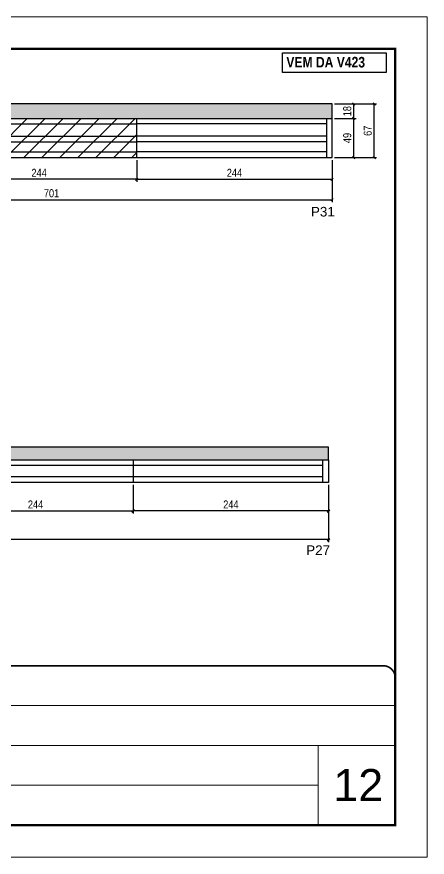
# Model space of a CAD drawing. Extents: x 3309 to 9563, y -2522 to 14608.
# Drawn here: x 9050 to 9563, y 11261 to 12311 of the extents above; entities that cross this region are included whole.
import ezdxf

# ---------------------------------------------------------------- set-up
doc = ezdxf.new("R2010")
doc.units = 0
doc.header["$PDMODE"] = 35
doc.header["$PDSIZE"] = -10
doc.linetypes.add('CONTINUO', pattern=[0])
doc.linetypes.add('DASHED', pattern=[0.75, 0.5, -0.25])
for name, color, linetype in [('5', 5, 'Continuous'), ('COTA', 241, 'Continuous'), ('NOMENCLATURA', 7, 'Continuous'), ('Painéis', 200, 'Continuous'), ('SARR_2.2x7', 40, 'Continuous')]:
    doc.layers.add(name, color=color, linetype=linetype)
for name, color, linetype, lineweight in [('CARIMBO', 255, 'Continuous', 9), ('Folhas', 255, 'Continuous', 9), ('Hachura', 251, 'Continuous', 9), ('SARRAFO DE PRESSAO', 251, 'DASHED', 9)]:
    doc.layers.add(name, color=color, linetype=linetype, lineweight=lineweight)
doc.styles.add('ARIAL', font='arial.ttf')
doc.styles.add('COTA TECNICA', font='techl___.ttf', dxfattribs={"height": 10})
doc.styles.get("Standard").update_dxf_attribs({"font": 'arial.ttf'})
doc.styles.add('TECNICA', font='techb___.ttf', dxfattribs={"height": 10})
doc.dimstyles.new('PAINEL', dxfattribs={"dimtxt": 10, "dimasz": 3, "dimexe": 3, "dimexo": 3, "dimgap": 3, "dimtad": 1, "dimdec": 1, "dimzin": 12, "dimdsep": 46, "dimtxsty": 'COTA TECNICA', "dimblk1": 'OBLIQUE', "dimblk2": 'OBLIQUE', "dimsah": 1, "dimcen": 0.9, "dimclrd": 4, "dimclre": 4, "dimclrt": 240, "dimadec": 1, "dimazin": 3, "dimtfac": 1, "dimtdec": 1, "dimtmove": 0, "dimatfit": 3, "dimfxl": 1, "dimtolj": 1, "dimtzin": 12, "dimarcsym": 0})

# ---------------------------------------------------------------- blocks, each defined once
blk = doc.blocks.new('9999999999')
at = {"color": 30, "linetype": 'CONTINUO'}
for p, q in [((98564.6, 34379.6), (99584, 34379.6)), ((98564.6, 34329.8), (99488, 34329.8)), ((99584, 34329.8), (99488, 34329.8)), ((99488, 34329.8), (99488, 34230.2)), ((98564.6, 34280), (99488, 34280))]:
    blk.add_line(p, q, dxfattribs=at)
at = {"color": 30, "linetype": 'CONTINUO', "const_width": 2}
blk.add_lwpolyline([(99584, 34230.2), (99584, 34414.4, 0.414214), (99569, 34429.4), (98229, 34429.4, 0.414214), (98214, 34414.4), (98214, 34245.2, 0.414214), (98229, 34230.2), (99584, 34230.2)], format="xyb", dxfattribs=at)
at = {"layer": 'Folhas'}
blk.add_lwpolyline([(98139, 34190.2), (99624, 34190.2), (99624, 35240.2), (98139, 35240.2)], close=True, dxfattribs=at)
at = {"layer": 'Folhas', "color": 30, "const_width": 3}
blk.add_lwpolyline([(98214, 34230.2), (99584, 34230.2), (99584, 35200.2), (98214, 35200.2)], close=True, dxfattribs=at)
blk = doc.blocks.new('_Oblique')
at = {"color": 0, "linetype": 'ByBlock', "lineweight": -2}
blk.add_line((-0.5, -0.5), (0.5, 0.5), dxfattribs=at)
blk = doc.blocks.new('*D191')
at = {"layer": 'COTA', "color": 4, "linetype": 'ByBlock', "lineweight": -2, "transparency": 16777216}
for p, q in [((9200.1, 12131.8), (9200.1, 12104.7)), ((9444.1, 12131.8), (9444.1, 12104.7)), ((9200.1, 12107.7), (9444.1, 12107.7))]:
    blk.add_line(p, q, dxfattribs=at)
at = {"layer": 'Defpoints', "color": 0, "linetype": 'ByBlock', "transparency": 16777216}
for p in [(9200.1, 12134.8), (9444.1, 12134.8), (9444.1, 12107.7)]:
    blk.add_point(p, dxfattribs=at)
at = {"layer": 'COTA', "color": 4, "linetype": 'ByBlock', "lineweight": -2, "transparency": 16777216, "xscale": 3, "yscale": 3, "zscale": 3, "rotation": 180}
blk.add_blockref('_Oblique', (9200.1, 12107.7), dxfattribs=at)
at = {"layer": 'COTA', "color": 4, "linetype": 'ByBlock', "lineweight": -2, "transparency": 16777216, "xscale": 3, "yscale": 3, "zscale": 3}
blk.add_blockref('_Oblique', (9444.1, 12107.7), dxfattribs=at)
at = {"layer": 'COTA', "color": 240, "linetype": 'ByBlock', "transparency": 16777216, "insert": (9322.1, 12115.8), "char_height": 10, "attachment_point": 5, "style": 'COTA TECNICA'}
blk.add_mtext('\\A1;244', dxfattribs=at)
blk = doc.blocks.new('*D192')
at = {"layer": 'COTA', "color": 4, "lineweight": -2, "transparency": 16777216}
for p, q in [((8956.1, 12131.8), (8956.1, 12104.7)), ((9200.1, 12131.8), (9200.1, 12104.7)), ((9200.1, 12107.7), (8956.1, 12107.7))]:
    blk.add_line(p, q, dxfattribs=at)
at = {"layer": 'Defpoints', "color": 0, "transparency": 16777216}
for p in [(8956.1, 12134.8, 0), (9200.1, 12134.8, 0), (8956.1, 12107.7)]:
    blk.add_point(p, dxfattribs=at)
at = {"layer": 'COTA', "color": 4, "lineweight": -2, "transparency": 16777216, "xscale": 3, "yscale": 3, "zscale": 3, "rotation": 180}
blk.add_blockref('_Oblique', (8956.1, 12107.7), dxfattribs=at)
at = {"layer": 'COTA', "color": 4, "lineweight": -2, "transparency": 16777216, "xscale": 3, "yscale": 3, "zscale": 3}
blk.add_blockref('_Oblique', (9200.1, 12107.7), dxfattribs=at)
at = {"layer": 'COTA', "color": 240, "transparency": 16777216, "insert": (9078.1, 12115.8), "char_height": 10, "attachment_point": 5, "style": 'COTA TECNICA'}
blk.add_mtext('\\A1;244', dxfattribs=at)
blk = doc.blocks.new('*D199')
at = {"layer": 'COTA', "color": 4, "lineweight": -2, "transparency": 16777216}
for p, q in [((8743.1, 12131.8), (8743.1, 12079.1)), ((9444.1, 12131.8), (9444.1, 12079.1)), ((8743.1, 12082.1), (9444.1, 12082.1))]:
    blk.add_line(p, q, dxfattribs=at)
at = {"layer": 'Defpoints', "color": 0, "transparency": 16777216}
for p in [(8743.1, 12134.8, 0), (9444.1, 12134.8, 0), (9444.1, 12082.1)]:
    blk.add_point(p, dxfattribs=at)
at = {"layer": 'COTA', "color": 4, "lineweight": -2, "transparency": 16777216, "xscale": 3, "yscale": 3, "zscale": 3, "rotation": 180}
blk.add_blockref('_Oblique', (8743.1, 12082.1), dxfattribs=at)
at = {"layer": 'COTA', "color": 4, "lineweight": -2, "transparency": 16777216, "xscale": 3, "yscale": 3, "zscale": 3}
blk.add_blockref('_Oblique', (9444.1, 12082.1), dxfattribs=at)
at = {"layer": 'COTA', "color": 240, "transparency": 16777216, "insert": (9093.6, 12090.2), "char_height": 10, "attachment_point": 5, "style": 'COTA TECNICA'}
blk.add_mtext('\\A1;701', dxfattribs=at)
blk = doc.blocks.new('*D201')
at = {"layer": 'COTA', "color": 4, "lineweight": -2, "transparency": 16777216}
for p, q in [((9447.1, 12183.8), (9474.1, 12183.8)), ((9471.1, 12134.8), (9471.1, 12183.8)), ((9447.1, 12134.8), (9474.1, 12134.8))]:
    blk.add_line(p, q, dxfattribs=at)
at = {"layer": 'Defpoints', "color": 0, "transparency": 16777216}
for p in [(9444.1, 12183.8), (9471.1, 12183.8), (9444.1, 12134.8)]:
    blk.add_point(p, dxfattribs=at)
at = {"layer": 'COTA', "color": 4, "lineweight": -2, "transparency": 16777216, "xscale": 3, "yscale": 3, "zscale": 3}
for p, rotation in [((9471.1, 12183.8), 90), ((9471.1, 12134.8), 270)]:
    blk.add_blockref('_Oblique', p, dxfattribs=dict(at, rotation=rotation))
at = {"layer": 'COTA', "color": 240, "transparency": 16777216, "insert": (9463, 12159.3), "char_height": 10, "attachment_point": 5, "rotation": 90, "style": 'COTA TECNICA'}
blk.add_mtext('\\A1;49', dxfattribs=at)
blk = doc.blocks.new('*D202')
at = {"layer": 'COTA', "color": 4, "lineweight": -2, "transparency": 16777216}
for p, q in [((9447.1, 12201.8), (9474.1, 12201.8)), ((9471.1, 12183.8), (9471.1, 12201.8)), ((9447.1, 12183.8), (9474.1, 12183.8))]:
    blk.add_line(p, q, dxfattribs=at)
at = {"layer": 'Defpoints', "color": 0, "transparency": 16777216}
for p in [(9444.1, 12201.8), (9471.1, 12201.8), (9444.1, 12183.8)]:
    blk.add_point(p, dxfattribs=at)
at = {"layer": 'COTA', "color": 4, "lineweight": -2, "transparency": 16777216, "xscale": 3, "yscale": 3, "zscale": 3}
for p, rotation in [((9471.1, 12201.8), 90), ((9471.1, 12183.8), 270)]:
    blk.add_blockref('_Oblique', p, dxfattribs=dict(at, rotation=rotation))
at = {"layer": 'COTA', "color": 240, "transparency": 16777216, "insert": (9463, 12192.8), "char_height": 10, "attachment_point": 5, "rotation": 90, "style": 'COTA TECNICA'}
blk.add_mtext('\\A1;18', dxfattribs=at)
blk = doc.blocks.new('*D203')
at = {"layer": 'COTA', "color": 4, "lineweight": -2, "transparency": 16777216}
for p, q in [((9447.1, 12201.8), (9499.7, 12201.8)), ((9496.7, 12134.8), (9496.7, 12201.8)), ((9447.1, 12134.8), (9499.7, 12134.8))]:
    blk.add_line(p, q, dxfattribs=at)
at = {"layer": 'Defpoints', "color": 0, "transparency": 16777216}
for p in [(9444.1, 12201.8), (9496.7, 12201.8), (9444.1, 12134.8)]:
    blk.add_point(p, dxfattribs=at)
at = {"layer": 'COTA', "color": 4, "lineweight": -2, "transparency": 16777216, "xscale": 3, "yscale": 3, "zscale": 3}
for p, rotation in [((9496.7, 12201.8), 90), ((9496.7, 12134.8), 270)]:
    blk.add_blockref('_Oblique', p, dxfattribs=dict(at, rotation=rotation))
at = {"layer": 'COTA', "color": 240, "transparency": 16777216, "insert": (9488.6, 12168.3), "char_height": 10, "attachment_point": 5, "rotation": 90, "style": 'COTA TECNICA'}
blk.add_mtext('\\A1;67', dxfattribs=at)
blk = doc.blocks.new('*D214')
at = {"layer": 'COTA', "color": 4, "lineweight": -2, "transparency": 16777216}
for p, q in [((9195.6, 11726), (9195.6, 11690.3)), ((9439.6, 11726), (9439.6, 11690.3)), ((9439.6, 11693.3), (9195.6, 11693.3))]:
    blk.add_line(p, q, dxfattribs=at)
at = {"layer": 'Defpoints', "color": 0, "transparency": 16777216}
for p in [(9195.6, 11729), (9439.6, 11729), (9195.6, 11693.3)]:
    blk.add_point(p, dxfattribs=at)
at = {"layer": 'COTA', "color": 4, "lineweight": -2, "transparency": 16777216, "xscale": 3, "yscale": 3, "zscale": 3, "rotation": 180}
blk.add_blockref('_Oblique', (9195.6, 11693.3), dxfattribs=at)
at = {"layer": 'COTA', "color": 4, "lineweight": -2, "transparency": 16777216, "xscale": 3, "yscale": 3, "zscale": 3}
blk.add_blockref('_Oblique', (9439.6, 11693.3), dxfattribs=at)
at = {"layer": 'COTA', "color": 240, "transparency": 16777216, "insert": (9317.6, 11701.4), "char_height": 10, "attachment_point": 5, "style": 'COTA TECNICA'}
blk.add_mtext('\\A1;244', dxfattribs=at)
blk = doc.blocks.new('*D1435')
at = {"layer": 'COTA', "color": 4, "lineweight": -2, "transparency": 16777216}
for p, q in [((8528.6, 11726), (8528.6, 11654.5)), ((9439.6, 11726), (9439.6, 11654.5)), ((9439.6, 11657.5), (8528.6, 11657.5))]:
    blk.add_line(p, q, dxfattribs=at)
at = {"layer": 'Defpoints', "color": 0, "transparency": 16777216}
for p in [(8528.6, 11729), (9439.6, 11729), (8528.6, 11657.5)]:
    blk.add_point(p, dxfattribs=at)
at = {"layer": 'COTA', "color": 4, "lineweight": -2, "transparency": 16777216, "xscale": 3, "yscale": 3, "zscale": 3, "rotation": 180}
blk.add_blockref('_Oblique', (8528.6, 11657.5), dxfattribs=at)
at = {"layer": 'COTA', "color": 4, "lineweight": -2, "transparency": 16777216, "xscale": 3, "yscale": 3, "zscale": 3}
blk.add_blockref('_Oblique', (9439.6, 11657.5), dxfattribs=at)
at = {"layer": 'COTA', "color": 240, "transparency": 16777216, "insert": (8984.1, 11665.6), "char_height": 10, "attachment_point": 5, "style": 'COTA TECNICA'}
blk.add_mtext('\\A1;911', dxfattribs=at)
blk = doc.blocks.new('*D1436')
at = {"layer": 'COTA', "color": 4, "lineweight": -2, "transparency": 16777216}
for p, q in [((8951.6, 11726), (8951.6, 11690.3)), ((9195.6, 11726), (9195.6, 11690.3)), ((8951.6, 11693.3), (9195.6, 11693.3))]:
    blk.add_line(p, q, dxfattribs=at)
at = {"layer": 'Defpoints', "color": 0, "transparency": 16777216}
for p in [(8951.6, 11729), (9195.6, 11729), (9195.6, 11693.3)]:
    blk.add_point(p, dxfattribs=at)
at = {"layer": 'COTA', "color": 4, "lineweight": -2, "transparency": 16777216, "xscale": 3, "yscale": 3, "zscale": 3, "rotation": 180}
blk.add_blockref('_Oblique', (8951.6, 11693.3), dxfattribs=at)
at = {"layer": 'COTA', "color": 4, "lineweight": -2, "transparency": 16777216, "xscale": 3, "yscale": 3, "zscale": 3}
blk.add_blockref('_Oblique', (9195.6, 11693.3), dxfattribs=at)
at = {"layer": 'COTA', "color": 240, "transparency": 16777216, "insert": (9073.6, 11701.4), "char_height": 10, "attachment_point": 5, "style": 'COTA TECNICA'}
blk.add_mtext('\\A1;244', dxfattribs=at)

msp = doc.modelspace()

# ---------------------------------------------------------------- hatches: boundary and pattern name
at = {"layer": 'COTA'}
h = msp.add_hatch(dxfattribs=at)
h.set_pattern_fill('AR-CONC', color=256, scale=0.03)
h.set_pattern_definition([(50, (3174.5, 325.338), (5.46554, -0.4781726), [0.5715, -6.2865]), (355, (3174.5, 325.338), (-1.0573026, 5.7317054), [0.4572, -5.0292175]), (100.451445, (3174.9555, 325.298), (4.4082374, 5.2535326), [0.4857003, -5.3427073]), (46.1842, (3174.5, 326.862), (8.1323712, -1.26127), [0.85725, -9.42975]), (96.63556, (3175.178, 326.757), (7.122124, 7.4227837), [0.7285507, -8.014068]), (351.18415, (3174.5, 326.862), (7.122124, 7.422784), [0.685799, -7.543792]), (21, (3175.262, 326.481), (4.5484317, -3.067956), [0.5715, -6.2865]), (326, (3175.262, 326.481), (1.8540609, 5.525639), [0.4572, -5.0292]), (71.451445, (3175.641, 326.225), (6.4024926, 2.457683), [0.4857003, -5.3426981]), (37.5, (3174.5, 325.3378), (0.0926581, 2.53665117), [0, -4.96824, 0, -5.1054, 0, -5.04825]), (7.5, (3174.5, 325.3378), (2.0045899, 3.00541724), [0, -2.91084, 0, -4.85394, 0, -1.92405]), (327.5, (3172.8007, 325.3378), (4.06771786, -0.17186232), [0, -1.905, 0, -5.9436, 0, -7.8867]), (317.5, (3172.0387, 325.3378), (4.4438754, 0.7627947), [0, -2.4765, 0, -3.94716, 0, -5.6007])])
h.paths.add_polyline_path([(8713.12, 12134.84), (8743.12, 12134.84), (8743.12, 12183.84), (9444.12, 12183.84), (9444.12, 12201.84), (8528.62, 12201.84), (8528.62, 12185.84), (8713.12, 12185.84)])
h = msp.add_hatch(dxfattribs=at)
h.set_pattern_fill('AR-CONC', color=256, scale=0.03)
h.set_pattern_definition([(50, (297.5, -145.553), (5.4655401, -0.4781726), [0.5715, -6.2865]), (355, (297.5, -145.553), (-1.0573026, 5.7317054), [0.4572, -5.0292175]), (100.451445, (297.9555, -145.593), (4.4082374, 5.2535326), [0.4857003, -5.3427073]), (46.1842, (297.5, -144.029), (8.1323712, -1.2612698), [0.85725, -9.42975]), (96.63556, (298.178, -144.134), (7.122124, 7.4227837), [0.7285507, -8.0140682]), (351.18415, (297.5, -144.029), (7.122124, 7.4227837), [0.685799, -7.543792]), (21, (298.262, -144.41), (4.5484317, -3.067956), [0.5715, -6.2865]), (326, (298.262, -144.41), (1.8540609, 5.525639), [0.4572, -5.0292]), (71.451445, (298.641, -144.6657), (6.4024926, 2.457683), [0.4857003, -5.3426981]), (37.5, (297.5, -145.553), (0.0926581, 2.53665117), [0, -4.96824, 0, -5.1054, 0, -5.04825]), (7.5, (297.5, -145.553), (2.00458988, 3.00541724), [0, -2.91084, 0, -4.85394, 0, -1.92405]), (327.5, (295.8007, -145.553), (4.06771786, -0.17186232), [0, -1.905, 0, -5.9436, 0, -7.8867]), (317.5, (295.0387, -145.553), (4.4438754, 0.7627947), [0, -2.4765, 0, -3.94716, 0, -5.6007])])
h.paths.add_polyline_path([(8528.62, 11773.02), (8528.62, 11757.02), (9439.62, 11757.02), (9439.62, 11773.02)])
at = {"layer": 'Hachura', "linetype": 'ByBlock'}
h = msp.add_hatch(dxfattribs=at)
h.set_pattern_fill('ANSI31', color=256, scale=5)
h.paths.add_polyline_path([(8956.12, 12134.84), (8956.12, 12183.84), (8743.12, 12183.84), (8743.12, 12134.84)])
h.paths.add_polyline_path([(8956.12, 12183.84), (8956.12, 12134.84), (9200.12, 12134.84), (9200.12, 12183.84)])
h.paths.add_polyline_path([(8528.62, 11974.63), (8528.62, 11923.63), (8650.62, 11923.63), (8650.62, 11974.63)])
h.paths.add_polyline_path([(8650.62, 11974.63), (8650.62, 11923.63), (8816.12, 11923.63), (8816.12, 11974.63)])

# ---------------------------------------------------------------- linework, layer by layer
at = {"layer": 'COTA'}
for p, q in [((9444.12, 12201.84), (8528.62, 12201.84)), ((9444.12, 12183.84), (9444.12, 12201.84)), ((9439.62, 11773.02), (8528.62, 11773.02)), ((9439.62, 11757.02), (9439.62, 11773.02))]:
    msp.add_line(p, q, dxfattribs=at)
at = {"layer": 'NOMENCLATURA'}
msp.add_lwpolyline([(9381.92, 12265.72), (9511.55, 12265.72), (9511.55, 12241.16), (9381.92, 12241.16)], close=True, dxfattribs=at)
at = {"layer": 'Painéis', "linetype": 'ByBlock'}
for p, q in [((8743.12, 12183.84), (9444.12, 12183.84)), ((9200.12, 12134.84), (9200.12, 12183.84)), ((9444.12, 12134.84), (9444.12, 12183.84)), ((8743.12, 12134.84), (9444.12, 12134.84)), ((8528.62, 11757.02), (9439.62, 11757.02)), ((9195.62, 11757.02), (9195.62, 11729.02)), ((9439.62, 11757.02), (9439.62, 11729.02)), ((9439.62, 11729.02), (8528.62, 11729.02))]:
    msp.add_line(p, q, dxfattribs=at)
at = {"layer": 'SARR_2.2x7', "linetype": 'Continuous'}
for p, q in [((9437.12, 12183.84), (9437.12, 12134.84)), ((8956.12, 12176.84), (9200.12, 12176.84)), ((9437.12, 12176.84), (9200.12, 12176.84)), ((8956.12, 12161.52), (9200.12, 12161.52)), ((9437.12, 12161.52), (9200.12, 12161.52)), ((8956.12, 12154.52), (9200.12, 12154.52)), ((9437.12, 12154.52), (9200.12, 12154.52)), ((8956.12, 12141.84), (9200.12, 12141.84)), ((9437.12, 12141.84), (9200.12, 12141.84)), ((9195.62, 11750.02), (8951.62, 11750.02)), ((9432.62, 11750.02), (9195.62, 11750.02)), ((9432.62, 11729.02), (9432.62, 11757.02)), ((9195.62, 11736.02), (9023.62, 11736.02)), ((9432.62, 11736.02), (9195.62, 11736.02))]:
    msp.add_line(p, q, dxfattribs=at)

# ---------------------------------------------------------------- block references
at = {"layer": 'SARRAFO DE PRESSAO', "color": 6, "linetype": 'ByBlock'}
msp.add_blockref('9999999999', (-90061.11, -22929.5), dxfattribs=at)

# ---------------------------------------------------------------- texts
at = {"layer": '5', "linetype": 'Continuous'}
for s, rotation, p in [('P31', 359.99996, (9417.67, 12061.21)), ('P27', 0.00004, (9411.72, 11638.31))]:
    msp.add_text(s, height=12, rotation=rotation, dxfattribs=at).set_placement(p)
at = {"layer": 'CARIMBO', "style": 'ARIAL'}
msp.add_text('12', height=40, dxfattribs=at).set_placement((9445.73, 11330.85))
at = {"layer": 'NOMENCLATURA', "style": 'TECNICA'}
msp.add_text('VEM DA V423', height=13.2, dxfattribs=at).set_placement((9386.93, 12247.42))

# ---------------------------------------------------------------- dimensions: what is measured, and where the dimension line sits
at = {"layer": 'COTA'}
for base, p1, p2, angle, picture, middle in [((9471.11, 12201.84), (9444.12, 12183.84), (9444.12, 12201.84), 90, '*D202', (9463.02, 12192.84)), ((9496.74, 12201.84), (9444.12, 12134.84), (9444.12, 12201.84), 90, '*D203', (9488.64, 12168.34)), ((9471.11, 12183.84), (9444.12, 12134.84), (9444.12, 12183.84), 90, '*D201', (9463.01, 12159.34)), ((9444.12, 12082.06, 0), (8743.12, 12134.84), (9444.12, 12134.84), 180, '*D199', (9093.62, 12090.16, 0)), ((8956.12, 12107.72, 0), (9200.12, 12134.84), (8956.12, 12134.84), 180, '*D192', (9078.12, 12115.79, 0)), ((9195.62, 11693.33), (9439.62, 11729.02), (9195.62, 11729.02), 180, '*D214', (9317.62, 11701.4))]:
    dim = msp.add_linear_dim(base=base, p1=p1, p2=p2, angle=angle, dimstyle='PAINEL', dxfattribs=at)
    dim.commit()
    dim.dimension.update_dxf_attribs({"geometry": picture, "text_midpoint": middle})
at = {"layer": 'COTA', "linetype": 'ByBlock'}
dim = msp.add_linear_dim(base=(9444.12, 12107.72), p1=(9200.12, 12134.84), p2=(9444.12, 12134.84), dimstyle='PAINEL', override={"dimtmove": 1}, dxfattribs=at)
dim.commit()
dim.dimension.update_dxf_attribs({"geometry": '*D191', "text_midpoint": (9322.12, 12115.79)})
at = {"layer": 'COTA'}
for base, p1, p2, picture, middle in [((8528.62, 11657.47), (9439.62, 11729.02), (8528.62, 11729.02), '*D1435', (8984.12, 11665.56)), ((9195.62, 11693.33), (8951.62, 11729.02), (9195.62, 11729.02), '*D1436', (9073.62, 11701.4))]:
    dim = msp.add_linear_dim(base=base, p1=p1, p2=p2, dimstyle='PAINEL', dxfattribs=at)
    dim.commit()
    dim.dimension.update_dxf_attribs({"geometry": picture, "text_midpoint": middle})

doc.saveas('drawing.dxf')
